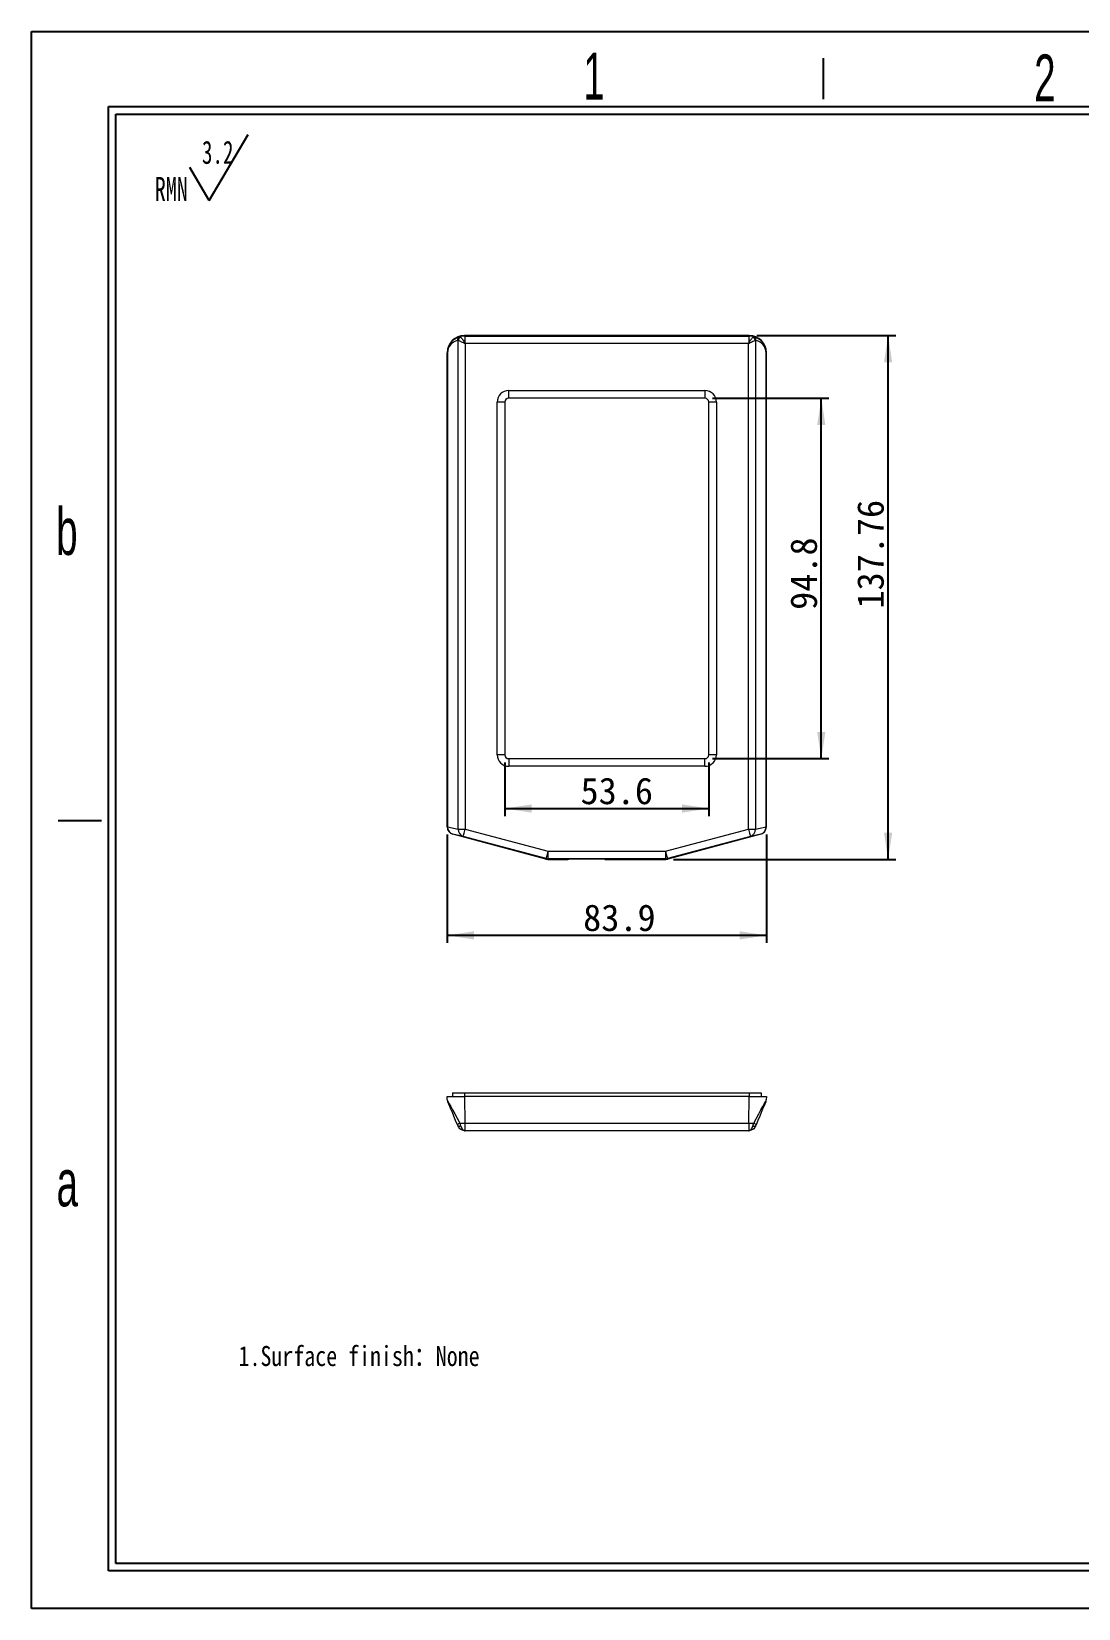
# Model space of a CAD drawing. Header units: millimetres. Extents: x 3 to 590, y 3 to 417.
# Drawn here: x 3.2 to 278.4, y 2.6 to 417.3 of the extents above; entities that cross this region are included whole.
import ezdxf

# ---------------------------------------------------------------- set-up
doc = ezdxf.new("R2010")
doc.units = ezdxf.units.MM
doc.header["$LTSCALE"] = 2
doc.layers.add('SLD-0', color=179, linetype='Continuous')
doc.styles.add('SLDTEXTSTYLE0', font='SIMSUN.TTC', dxfattribs={"width": 0.67})
doc.styles.add('SLDTEXTSTYLE15', font='SIMSUN.TTC')
doc.styles.add('SLDTEXTSTYLE4', font='SIMSUN.TTC', dxfattribs={"width": 0.8, "bigfont": 'bigfont'})
doc.styles.add('SLDTEXTSTYLE7', font='GOTHIC.TTF', dxfattribs={"width": 0.61171})
doc.dimstyles.new('SLDDIMSTYLE0', dxfattribs={"dimtxt": 7, "dimasz": 7, "dimexe": 0, "dimexo": 0.0625, "dimgap": 1.75, "dimtad": 2, "dimrnd": 1e-09, "dimzin": 12, "dimdsep": 46, "dimtxsty": 'SLDTEXTSTYLE0', "dimsah": 1, "dimcen": 0.09, "dimadec": 0, "dimazin": 3, "dimtfac": 1, "dimtofl": 0, "dimtmove": 0, "dimatfit": 3, "dimfxl": 0, "dimfrac": 2, "dimtolj": 1, "dimtzin": 12, "dimarcsym": 0})

# ---------------------------------------------------------------- blocks, each defined once
blk = doc.blocks.new('SW_NOTE_0')
at = {"layer": 'SLD-0', "color": 0}
for q in [(24.54, 18.51), (9.21, 9.85)]:
    blk.add_line((14.32, 1.19), q, dxfattribs=at)
at = {"layer": 'SLD-0', "color": 0, "attachment_point": 1, "style": 'SLDTEXTSTYLE0'}
for s, insert, char_height in [('3.2', (12.39, 16.9), 6.063), ('RMN', (0, 7.39), 6.35)]:
    blk.add_mtext(s, dxfattribs=dict(at, insert=insert, char_height=char_height))
blk = doc.blocks.new('_D')
at = {"layer": 'SLD-0', "color": 5}
for p, q in [((193.87, 337.38), (230.37, 337.38)), ((228.37, 199.62), (228.37, 337.38)), ((171.94, 199.62), (230.37, 199.62))]:
    blk.add_line(p, q, dxfattribs=at)
for points in [[(228.37, 337.38), (227.29, 330.38), (229.44, 330.38)], [(228.37, 199.62), (229.44, 206.62), (227.29, 206.62)]]:
    blk.add_solid(points, dxfattribs=at)
at = {"layer": 'SLD-0', "color": 5, "insert": (220.22, 265.59), "char_height": 7, "attachment_point": 1, "rotation": 90, "style": 'SLDTEXTSTYLE15'}
blk.add_mtext('137.76', dxfattribs=at)
blk = doc.blocks.new('_D_1')
at = {"layer": 'SLD-0', "color": 5}
for p, q in [((112.47, 206.16), (112.47, 177.62)), ((196.37, 206.16), (196.37, 177.62)), ((196.37, 179.62), (112.47, 179.62))]:
    blk.add_line(p, q, dxfattribs=at)
for points in [[(112.47, 179.62), (119.47, 178.54), (119.47, 180.7)], [(196.37, 179.62), (189.37, 180.7), (189.37, 178.54)]]:
    blk.add_solid(points, dxfattribs=at)
at = {"layer": 'SLD-0', "color": 5, "insert": (148.2, 187.77), "char_height": 7, "attachment_point": 1, "style": 'SLDTEXTSTYLE15'}
blk.add_mtext('83.9', dxfattribs=at)
blk = doc.blocks.new('_D_2')
at = {"layer": 'SLD-0', "color": 5}
for p, q in [((127.62, 225.1), (127.62, 210.99)), ((181.22, 225.1), (181.22, 210.99)), ((127.62, 212.99), (181.22, 212.99))]:
    blk.add_line(p, q, dxfattribs=at)
for points in [[(127.62, 212.99), (134.62, 211.91), (134.62, 214.06)], [(181.22, 212.99), (174.22, 214.06), (174.22, 211.91)]]:
    blk.add_solid(points, dxfattribs=at)
at = {"layer": 'SLD-0', "color": 5, "insert": (147.51, 221.13), "char_height": 7, "attachment_point": 1, "style": 'SLDTEXTSTYLE15'}
blk.add_mtext('53.6', dxfattribs=at)
blk = doc.blocks.new('_D_3')
at = {"layer": 'SLD-0', "color": 5}
for p, q in [((182.22, 320.9), (212.81, 320.9)), ((210.81, 226.1), (210.81, 320.9)), ((182.22, 226.1), (212.81, 226.1))]:
    blk.add_line(p, q, dxfattribs=at)
for points in [[(210.81, 320.9), (209.73, 313.9), (211.88, 313.9)], [(210.81, 226.1), (211.88, 233.1), (209.73, 233.1)]]:
    blk.add_solid(points, dxfattribs=at)
at = {"layer": 'SLD-0', "color": 5, "insert": (202.66, 265.24), "char_height": 7, "attachment_point": 1, "rotation": 90, "style": 'SLDTEXTSTYLE15'}
blk.add_mtext('94.8', dxfattribs=at)

msp = doc.modelspace()

# ---------------------------------------------------------------- linework, layer by layer
at = {"color": 7, "linetype": 'Continuous', "lineweight": 15}
for p, q in [((115.321, 207.591), (115.321, 336.073)), ((116.965, 337.381), (117.087, 337.258)), ((191.866, 337.381), (116.965, 337.381)), ((117.087, 337.258), (117.087, 335.407)), ((117.087, 337.258), (191.743, 337.258)), ((191.743, 337.258), (191.866, 337.381)), ((191.743, 337.258), (191.743, 335.407)), ((193.51, 336.073), (193.51, 207.591)), ((112.481, 332.866), (112.465, 332.882)), ((112.465, 332.882), (112.465, 208.157)), ((112.481, 332.866), (112.56, 332.866)), ((112.481, 208.186), (112.481, 332.866)), ((112.56, 332.866), (112.56, 208.186)), ((117.087, 335.407), (117.162, 335.259)), ((117.162, 335.259), (117.162, 207.591)), ((191.669, 335.259), (117.162, 335.259)), ((191.669, 335.259), (191.743, 335.407)), ((191.669, 207.591), (191.669, 335.259)), ((196.27, 208.186), (196.27, 332.866)), ((196.27, 332.866), (196.35, 332.866)), ((196.365, 332.882), (196.35, 332.866)), ((196.35, 332.866), (196.35, 208.186)), ((196.365, 208.157), (196.365, 332.882)), ((125.615, 227.101), (125.615, 319.901)), ((127.615, 319.901), (125.615, 319.901)), ((127.615, 319.901), (127.615, 227.101)), ((128.615, 320.901), (128.615, 322.901)), ((128.615, 322.901), (180.215, 322.901)), ((180.215, 320.901), (128.615, 320.901)), ((180.215, 322.901), (180.215, 320.901)), ((183.215, 319.901), (181.215, 319.901)), ((181.215, 227.101), (181.215, 319.901)), ((183.215, 319.901), (183.215, 227.101)), ((127.615, 227.101), (125.615, 227.101)), ((128.615, 226.101), (128.615, 224.101)), ((128.615, 226.101), (180.215, 226.101)), ((180.215, 224.101), (128.615, 224.101)), ((180.215, 224.101), (180.215, 226.101)), ((183.215, 227.101), (181.215, 227.101)), ((112.465, 208.157), (112.481, 208.173)), ((112.481, 208.186), (112.56, 208.186)), ((112.56, 208.186), (115.321, 207.591)), ((115.321, 207.591), (117.162, 207.591)), ((117.162, 207.591), (139.009, 201.744)), ((169.821, 201.744), (191.669, 207.591)), ((191.669, 207.591), (193.51, 207.591)), ((193.51, 207.591), (196.27, 208.186)), ((196.27, 208.186), (196.35, 208.186)), ((196.35, 208.173), (196.365, 208.157)), ((113.96, 206.238), (113.948, 206.226)), ((138.369, 199.689), (113.948, 206.226)), ((116.645, 205.66), (113.96, 206.238)), ((138.492, 199.812), (116.645, 205.66)), ((192.186, 205.66), (170.338, 199.812)), ((194.883, 206.226), (170.461, 199.689)), ((194.87, 206.238), (192.186, 205.66)), ((194.883, 206.226), (194.87, 206.238)), ((138.369, 199.689), (138.492, 199.812)), ((139.009, 199.744), (138.886, 199.621)), ((138.886, 199.621), (144.211, 199.621)), ((139.009, 201.744), (169.821, 201.744)), ((139.009, 199.744), (139.009, 201.744)), ((169.821, 199.744), (139.009, 199.744)), ((144.411, 199.627), (144.411, 199.625)), ((153.411, 199.636), (144.911, 199.636)), ((153.911, 199.621), (153.911, 199.627)), ((153.911, 199.621), (169.944, 199.621)), ((169.821, 201.744), (169.821, 199.744)), ((169.944, 199.621), (169.821, 199.744)), ((170.338, 199.812), (170.461, 199.689)), ((112.465, 137.241), (116.965, 137.241)), ((112.481, 136.335), (112.465, 137.241)), ((113.866, 138.241), (113.866, 137.241)), ((116.965, 138.241), (116.965, 137.241)), ((116.965, 138.241), (191.865, 138.241)), ((116.965, 137.241), (117.087, 130.206)), ((191.866, 137.241), (116.965, 137.241)), ((191.743, 130.206), (191.866, 137.241)), ((191.865, 138.241), (191.865, 137.241)), ((191.866, 137.241), (196.365, 137.241)), ((194.965, 138.241), (194.965, 137.241)), ((196.365, 137.241), (196.35, 136.335)), ((117.087, 130.206), (191.743, 130.206)), ((117.087, 130.206), (117.087, 128.246)), ((191.743, 130.206), (191.743, 128.246)), ((191.669, 128.241), (117.162, 128.241))]:
    msp.add_line(p, q, dxfattribs=at)
at = {"color": 7, "linetype": 'Continuous', "lineweight": 15, "flags": 128}
for points in [[(117.162, 335.259), (117.112, 335.284), (117.063, 335.308), (117.013, 335.333)], [(191.818, 335.333), (191.768, 335.308), (191.719, 335.284), (191.669, 335.259)], [(116.645, 205.66), (116.657, 205.704), (116.687, 205.818), (116.736, 205.999), (116.8, 206.24), (116.878, 206.531), (116.966, 206.861), (117.062, 207.219), (117.162, 207.591)], [(191.669, 207.591), (191.768, 207.219), (191.864, 206.861), (191.953, 206.531), (192.031, 206.24), (192.095, 205.999), (192.143, 205.818), (192.174, 205.704), (192.186, 205.66)], [(138.492, 199.812), (138.504, 199.856), (138.535, 199.971), (138.583, 200.152), (138.648, 200.392), (138.725, 200.683), (138.814, 201.014), (138.91, 201.372), (139.009, 201.744)], [(169.821, 201.744), (169.921, 201.372), (170.017, 201.014), (170.105, 200.683), (170.183, 200.392), (170.248, 200.152), (170.296, 199.971), (170.327, 199.856), (170.338, 199.812)], [(115.164, 129.828), (114.679, 130.971), (114.225, 132.041), (113.811, 133.017), (113.445, 133.878), (113.135, 134.608), (112.888, 135.191), (112.707, 135.616), (112.597, 135.875), (112.56, 135.962)], [(196.27, 135.962), (196.233, 135.875), (196.124, 135.616), (195.943, 135.191), (195.695, 134.608), (195.386, 133.878), (195.02, 133.017), (194.606, 132.041), (194.152, 130.971), (193.667, 129.828)], [(116.014, 129.459), (115.882, 129.424), (115.758, 129.398), (115.645, 129.382), (115.546, 129.377), (115.462, 129.382), (115.395, 129.398), (115.348, 129.424), (115.321, 129.459)], [(193.51, 129.459), (193.483, 129.424), (193.435, 129.398), (193.369, 129.382), (193.285, 129.377), (193.186, 129.382), (193.073, 129.398), (192.949, 129.424), (192.817, 129.459)]]:
    msp.add_lwpolyline(points, dxfattribs=at)
at = {"color": 7, "linetype": 'Continuous', "lineweight": 15}
for centre, radius, start, end in [((116.106, 336.177), 0.944, 109.01018, 183.98508), ((116.422, 335.933), 1.11, 111.57682, 172.74555), ((192.409, 335.933), 1.11, 7.25445, 68.42318), ((192.725, 336.177), 0.944, 356.01492, 70.98982), ((129.933, 322.487), 18.219, 134.83473, 135.16527), ((178.898, 322.487), 18.219, 44.83473, 45.16527), ((128.615, 319.901), 3, 90, 180), ((128.615, 319.901), 1, 90, 180), ((180.215, 319.901), 3, 0, 90), ((180.215, 319.901), 1, 0, 90), ((128.615, 227.101), 3, 180, 270), ((128.615, 227.101), 1, 180, 270), ((180.215, 227.101), 3, 270, 0), ((180.215, 227.101), 1, 270, 0), ((112.556, 208.385), 0.225, 250.48952, 270.9497), ((117.211, 207.467), 1.894, 176.24698, 252.61248), ((191.62, 207.467), 1.894, 287.38752, 3.75302), ((196.274, 208.385), 0.225, 269.0503, 289.51048), ((139.01, 201.744), 2, 255.00271, 269.98096), ((169.821, 201.744), 2, 270.01904, 284.99729), ((113.481, 136.353), 1, 181, 203), ((195.35, 136.353), 1, 337, 359), ((116.353, 128.515), 1.771, 108.24517, 132.15396), ((192.478, 128.515), 1.771, 47.84604, 71.75483), ((117.05, 128.746), 0.501, 265.74814, 274.25186), ((117.162, 130.241), 2, 265.73789, 270), ((191.669, 130.241), 2, 270, 274.26211), ((191.78, 128.746), 0.501, 265.74814, 274.25186)]:
    msp.add_arc(centre, radius, start, end, dxfattribs=at)
for centre, major_axis, ratio, start_param, end_param in [((116.966, 332.881), (-3.183, 3.183), 0.9996955, 5.4979394, 7.0684312), ((117.132, 332.715), (4.309, -1.833), 0.9545451, 2.2473714, 3.5272801), ((116.211, 332.715), (3.385, -1.451), 0.9421498, 2.2455829, 3.5254916), ((117.088, 332.758), (3.182, -3.182), 0.9999661, 2.3563468, 2.6469298), ((191.742, 332.758), (3.182, 3.182), 0.9999661, 0.4946628, 0.7852459), ((191.865, 332.881), (3.183, 3.183), 0.9996955, 5.4979394, 7.0684312), ((191.699, 332.715), (4.309, 1.833), 0.9545451, 5.8974979, 7.1774065), ((192.62, 332.715), (3.385, 1.451), 0.9421498, 5.8992864, 7.179195), ((114.466, 208.158), (-1.415, -1.415), 0.9996955, 5.4979394, 6.8069364), ((112.435, 208.394), (-0.009, 1.025), 0.0445008, 4.4942459, 4.507198), ((114.477, 208.17), (-0.613, 1.905), 0.9973554, 1.2586205, 2.5676174), ((114.477, 208.17), (0.371, 1.965), 0.9571836, 1.7543716, 3.0633685), ((113.434, 208.394), (0.151, 2.01), 0.4285982, 1.7068222, 1.7197744), ((194.353, 208.17), (0.613, 1.905), 0.9973554, 3.7155679, 5.0245648), ((194.353, 208.17), (-0.371, 1.965), 0.9571836, 3.2198168, 4.5288137), ((194.365, 208.158), (-1.415, 1.415), 0.9996955, 2.6178416, 3.9268385), ((195.396, 208.394), (-0.151, 2.01), 0.4285982, 4.5634109, 4.5763631), ((196.396, 208.394), (0.009, 1.025), 0.0445008, 1.7759873, 1.7889394), ((138.887, 201.622), (1.415, 1.415), 0.9996955, 3.6653437, 3.9268385), ((144.211, 199.625), (0.2, 0), 0.0174551, 4.712389, 6.2831853), ((144.911, 199.627), (0.5, 0), 0.0174551, 1.5707963, 3.1415927), ((153.411, 199.627), (0.5, 0), 0.0174551, 0, 1.5707963), ((169.944, 201.622), (1.415, -1.415), 0.9996955, 5.4979394, 5.7594342), ((117.132, 127.752), (-4.65, 8.583), 0.000824, 0.0015863, 1.281495), ((191.699, 127.752), (4.65, 8.583), 0.000824, 5.0016903, 6.281599), ((117.088, 130.241), (4.5, 0.035), 0.0077547, 4.4215765, 4.7121596), ((191.742, 130.241), (4.5, -0.035), 0.0077547, 4.7126184, 5.0032014), ((117.162, 130.241), (0, 2), 0.5, 3.0672047, 3.1415927), ((191.669, 130.241), (0, 2), 0.5, 3.1415927, 3.2159806)]:
    msp.add_ellipse(centre, major_axis=major_axis, ratio=ratio, start_param=start_param, end_param=end_param, dxfattribs=at)
for points in [[(115.321, 336.073), (115.27, 336.113), (115.217, 336.125), (115.164, 336.112)], [(115.798, 337.07), (115.868, 337.085), (115.941, 337.05), (116.014, 336.965)], [(192.817, 336.965), (192.89, 337.05), (192.963, 337.085), (193.033, 337.07)], [(193.667, 336.112), (193.613, 336.125), (193.561, 336.113), (193.51, 336.073)], [(113.866, 138.241), (113.866, 138.241), (114.027, 138.241), (114.717, 138.241), (115.747, 138.241), (116.562, 138.241), (116.965, 138.241)], [(191.865, 138.241), (192.268, 138.241), (193.084, 138.241), (194.114, 138.241), (194.804, 138.241), (194.965, 138.241), (194.965, 138.241)], [(115.321, 129.459), (115.27, 129.58), (115.217, 129.703), (115.164, 129.828)], [(115.798, 130.197), (115.868, 129.945), (115.941, 129.697), (116.014, 129.459)], [(192.817, 129.459), (192.89, 129.696), (192.963, 129.945), (193.033, 130.197)], [(193.667, 129.828), (193.613, 129.703), (193.561, 129.58), (193.51, 129.459)]]:
    msp.add_open_spline(points, degree=3, dxfattribs=at)
for points, knots in [([(117.013, 335.333), (116.839, 335.42), (116.666, 335.502), (116.333, 335.654), (116.171, 335.725), (115.87, 335.853), (115.733, 335.909), (115.494, 336.005), (115.396, 336.044), (115.321, 336.073)], [0, 0, 0, 0, 0.25, 0.25, 0.5, 0.5, 0.75, 0.75, 1, 1, 1, 1]), ([(116.014, 336.965), (116.069, 336.9), (116.14, 336.816), (116.307, 336.608), (116.401, 336.487), (116.697, 336.08), (116.906, 335.759), (117.087, 335.407)], [0, 0, 0, 0, 0.25, 0.25, 0.5, 0.5, 1, 1, 1, 1]), ([(191.743, 335.407), (191.834, 335.583), (191.93, 335.749), (192.129, 336.065), (192.233, 336.216), (192.428, 336.485), (192.523, 336.607), (192.69, 336.815), (192.762, 336.9), (192.817, 336.965)], [0, 0, 0, 0, 0.25, 0.25, 0.5, 0.5, 0.75, 0.75, 1, 1, 1, 1]), ([(193.51, 336.073), (193.435, 336.044), (193.335, 336.005), (193.099, 335.91), (192.96, 335.853), (192.663, 335.727), (192.5, 335.655), (192.165, 335.502), (191.991, 335.42), (191.818, 335.333)], [0, 0, 0, 0, 0.25, 0.25, 0.5, 0.5, 0.75, 0.75, 1, 1, 1, 1]), ([(117.013, 128.246), (116.839, 128.259), (116.666, 128.295), (116.333, 128.412), (116.171, 128.494), (115.87, 128.703), (115.733, 128.829), (115.494, 129.12), (115.396, 129.281), (115.321, 129.459)], [0, 0, 0, 0, 0.25, 0.25, 0.5, 0.5, 0.75, 0.75, 1, 1, 1, 1]), ([(116.014, 129.459), (116.069, 129.28), (116.14, 129.118), (116.307, 128.827), (116.401, 128.701), (116.697, 128.39), (116.906, 128.272), (117.087, 128.246)], [0, 0, 0, 0, 0.25, 0.25, 0.5, 0.5, 1, 1, 1, 1]), ([(191.743, 128.246), (191.834, 128.259), (191.93, 128.295), (192.129, 128.412), (192.233, 128.494), (192.428, 128.7), (192.523, 128.826), (192.69, 129.116), (192.762, 129.28), (192.817, 129.459)], [0, 0, 0, 0, 0.25, 0.25, 0.5, 0.5, 0.75, 0.75, 1, 1, 1, 1]), ([(193.51, 129.459), (193.435, 129.282), (193.335, 129.119), (193.099, 128.83), (192.96, 128.703), (192.663, 128.496), (192.5, 128.413), (192.165, 128.295), (191.991, 128.259), (191.818, 128.246)], [0, 0, 0, 0, 0.25, 0.25, 0.5, 0.5, 0.75, 0.75, 1, 1, 1, 1])]:
    msp.add_open_spline(points, degree=3, knots=knots, dxfattribs=at)
at = {"layer": 'SLD-0'}
for p, q in [((3.181, 417.347), (590.213, 417.347)), ((3.181, 2.588), (3.181, 417.347)), ((25.35, 14.438), (25.35, 395.622)), ((25.35, 395.622), (578.363, 395.622)), ((578.363, 14.438), (25.35, 14.438)), ((590.213, 2.588), (3.181, 2.588))]:
    msp.add_line(p, q, dxfattribs=at)
at = {"layer": 'SLD-0', "color": 6, "linetype": 'Continuous'}
for p, q in [((211.402, 399.572), (211.402, 410.339)), ((23.375, 12.463), (23.375, 397.597)), ((23.375, 397.597), (580.338, 397.597)), ((21.609, 209.705), (10.136, 209.705)), ((580.338, 12.463), (23.375, 12.463))]:
    msp.add_line(p, q, dxfattribs=at)

# ---------------------------------------------------------------- block references
at = {"layer": 'SLD-0'}
msp.add_blockref('SW_NOTE_0', (35.59, 371.716), dxfattribs=at)

# ---------------------------------------------------------------- texts
at = {"layer": 'SLD-0', "char_height": 12.344, "attachment_point": 1, "style": 'SLDTEXTSTYLE7'}
for s, insert in [('1', (148.222, 411.798)), ('2', (266.776, 411.31)), ('b', (9.669, 292.039)), ('a', (9.76, 120.702))]:
    msp.add_mtext(s, dxfattribs=dict(at, insert=insert))
at = {"layer": 'SLD-0', "color": 5, "insert": (57.607, 71.634), "char_height": 5.29167, "attachment_point": 1, "style": 'SLDTEXTSTYLE4'}
msp.add_mtext('1.Surface finish\\M+18146None', dxfattribs=at)

# ---------------------------------------------------------------- dimensions: what is measured, and where the dimension line sits
at = {"layer": 'SLD-0', "color": 5}
for base, p1, p2, picture, middle in [((228.365, 337.381), (169.944, 199.621), (191.866, 337.381), '_D', (228.365, 273.753)), ((210.806, 320.901), (180.215, 226.101), (180.215, 320.901), '_D_3', (210.806, 270.686))]:
    dim = msp.add_linear_dim(base=base, p1=p1, p2=p2, angle=90, dimstyle='SLDDIMSTYLE0', dxfattribs=at)
    dim.commit()
    dim.dimension.update_dxf_attribs({"geometry": picture, "text_midpoint": middle, "dimtype": 160})
for base, p1, p2, picture, middle in [((181.215, 212.988), (127.615, 227.101), (181.215, 227.101), '_D_2', (152.952, 212.988)), ((112.465, 179.621), (196.365, 208.157), (112.465, 208.157), '_D_1', (153.649, 179.621))]:
    dim = msp.add_linear_dim(base=base, p1=p1, p2=p2, dimstyle='SLDDIMSTYLE0', dxfattribs=at)
    dim.commit()
    dim.dimension.update_dxf_attribs({"geometry": picture, "text_midpoint": middle, "dimtype": 160})

doc.saveas('drawing.dxf')
